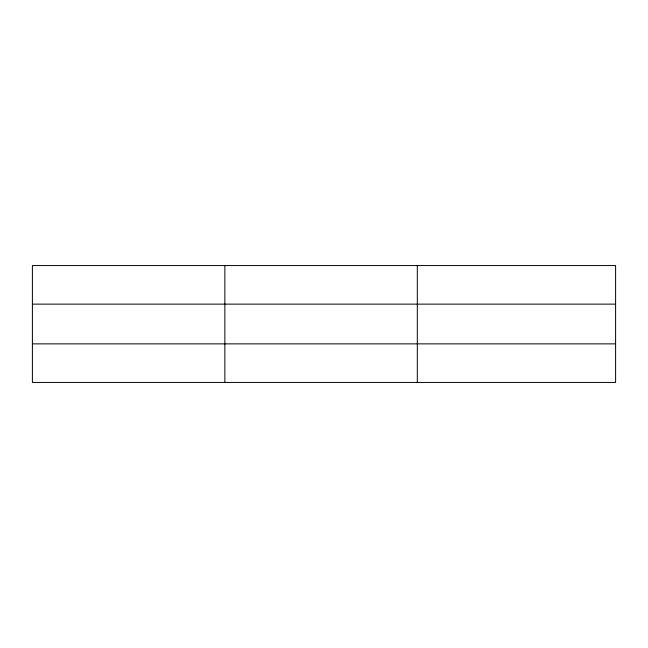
<?xml version="1.0" encoding="UTF-8"?>
<svg xmlns="http://www.w3.org/2000/svg" width="648" height="648" viewBox="0 0 648 648"><rect width="100%" height="100%" fill="white"/><g stroke="black" fill="none" stroke-linecap="round" stroke-linejoin="round"><path stroke-width="0.97" d="M224.856 382.442L224.856 265.559M417.312 382.442L417.312 265.559M615.6 343.869L615.6 382.442L32.4 382.442L32.4 265.559L615.6 265.559L615.6 343.869L32.4 343.869M32.4 304.131L615.6 304.131"/></g></svg>
